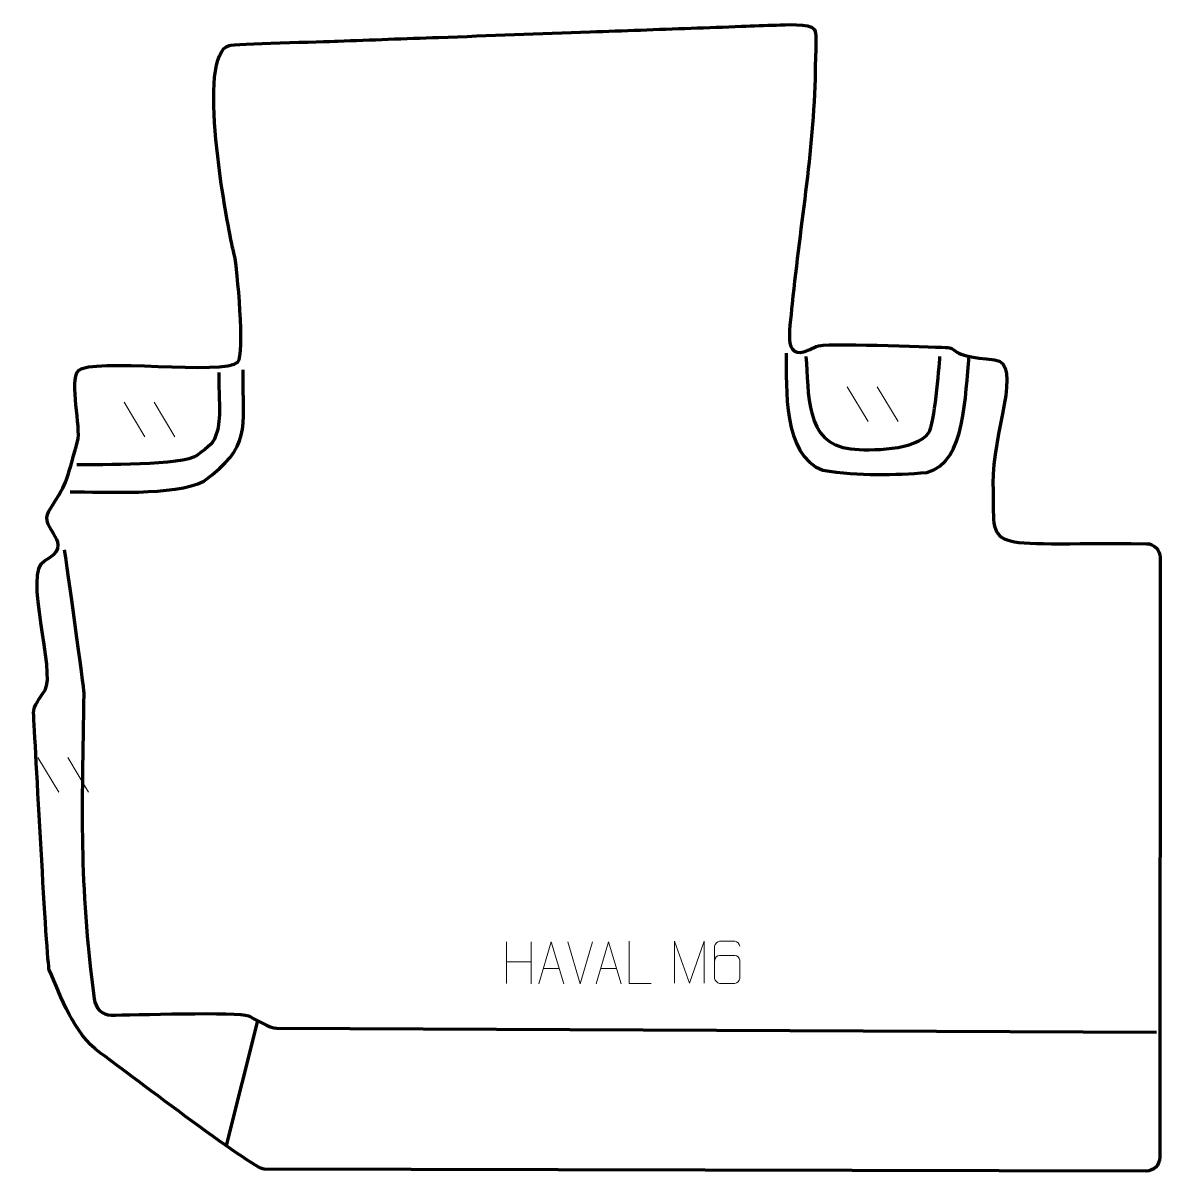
# Model space of a CAD drawing. Header units: millimetres. Extents: x -308 to 365, y -336 to 345.
import ezdxf

# ---------------------------------------------------------------- set-up
doc = ezdxf.new("R2010")
doc.units = ezdxf.units.MM
doc.header["$MEASUREMENT"] = 0
doc.layers.add('layer 1', color=7, linetype='Continuous')
doc.layers.add('layer 2', color=7, linetype='Continuous')

msp = doc.modelspace()

# ---------------------------------------------------------------- linework, layer by layer
at = {"layer": 'layer 1', "color": 230, "lineweight": 200}
msp.add_open_spline([(-183.1515, 206.7527), (-181.354, 199.4046), (-176.9563, 147.8699), (-181.071, 143.4508), (-181.071, 143.4508), (-188.5627, 135.4049), (-268.0483, 146.3754), (-275.5771, 138.3907), (-275.5771, 138.3907), (-281.195, 132.4326), (-273.7777, 104.1654), (-276.1043, 96.3717), (-276.1043, 96.3717), (-283.8397, 70.459), (-279.9909, 76.0108), (-293.0881, 55.1527), (-293.0881, 55.1527), (-299.9149, 44.2806), (-275.4655, 35.8219), (-295.7773, 25.666), (-295.7773, 25.666), (-308.4831, 19.3131), (-288.7314, -40.7325), (-295.4066, -51.0794), (-295.4066, -51.0794), (-298.1686, -55.3606), (-302.4473, -60.5603), (-302.2205, -64.4803), (-302.2205, -64.4803), (-301.323, -79.9938), (-294.3304, -213.598), (-292.9097, -216.8546), (-292.9097, -216.8546), (-285.8575, -233.0203), (-278.8215, -254.3069), (-262.5169, -266.218), (-262.5169, -266.218), (-251.0843, -274.5699), (-171.7102, -335.1293), (-165.5725, -335.1415), (-165.5725, -335.1415), (-165.5725, -335.1415), (357.2145, -336.1787), (357.2145, -336.1787), (357.2145, -336.1787), (361.6634, -336.1876), (365.2278, -332.6321), (365.2304, -328.1833), (365.2304, -328.1833), (365.2304, -328.1833), (365.433, 27.7769), (365.433, 27.7769), (365.433, 27.7769), (365.4355, 32.1575), (361.8911, 35.7385), (357.5107, 35.7811), (357.5107, 35.7811), (257.1115, 36.7567), (267.594, 28.9422), (266.3951, 71.4823), (266.3951, 71.4823), (265.5881, 100.1166), (284.8152, 143.2628), (267.4002, 144.8178), (267.4002, 144.8178), (238.4707, 147.4009), (246.2965, 151.9846), (238.3357, 152.1606), (238.3357, 152.1606), (228.3553, 152.3813), (165.9415, 155.2053), (161.5803, 152.7131), (161.5803, 152.7131), (140.786, 140.8302), (145.8581, 161.3038), (147.4207, 177.9442), (147.4207, 177.9442), (152.1456, 226.2762), (160.8406, 271.451), (161.0941, 320.4705), (161.0941, 320.4705), (161.1163, 324.7642), (162.3474, 338.2046), (160.4165, 340.8975), (160.4165, 340.8975), (157.8041, 344.5408), (142.7482, 343.3759), (138.1568, 343.2867), (138.1568, 343.2867), (131.2235, 343.1519), (124.2921, 342.8112), (117.3622, 342.5502), (117.3622, 342.5502), (107.3914, 342.1858), (97.4207, 341.8214), (87.4499, 341.457), (87.4499, 341.457), (67.5084, 340.7282), (47.5668, 339.9994), (27.6253, 339.2706), (27.6253, 339.2706), (-2.287, 338.1774), (-32.1993, 337.0842), (-62.1116, 335.9911), (-62.1116, 335.9911), (-82.0531, 335.2623), (-101.9947, 334.5335), (-121.9362, 333.8047), (-121.9362, 333.8047), (-129.4463, 333.5303), (-183.7682, 332.0049), (-186.2571, 331.2607), (-186.2571, 331.2607), (-206.1988, 325.2979), (-187.9911, 228.0746), (-184.4011, 212.0915), (-184.4011, 212.0915), (-184, 210.3056), (-183.581, 208.5318), (-183.1515, 206.7527)], degree=3, knots=[0, 0, 0, 0, 0.03225806, 0.03225806, 0.03225806, 0.03225806, 0.06451613, 0.06451613, 0.06451613, 0.06451613, 0.09677419, 0.09677419, 0.09677419, 0.09677419, 0.12903226, 0.12903226, 0.12903226, 0.12903226, 0.16129032, 0.16129032, 0.16129032, 0.16129032, 0.19354839, 0.19354839, 0.19354839, 0.19354839, 0.22580645, 0.22580645, 0.22580645, 0.22580645, 0.25806452, 0.25806452, 0.25806452, 0.25806452, 0.29032258, 0.29032258, 0.29032258, 0.29032258, 0.32258065, 0.32258065, 0.32258065, 0.32258065, 0.35483871, 0.35483871, 0.35483871, 0.35483871, 0.38709677, 0.38709677, 0.38709677, 0.38709677, 0.41935484, 0.41935484, 0.41935484, 0.41935484, 0.4516129, 0.4516129, 0.4516129, 0.4516129, 0.48387097, 0.48387097, 0.48387097, 0.48387097, 0.51612903, 0.51612903, 0.51612903, 0.51612903, 0.5483871, 0.5483871, 0.5483871, 0.5483871, 0.58064516, 0.58064516, 0.58064516, 0.58064516, 0.61290323, 0.61290323, 0.61290323, 0.61290323, 0.64516129, 0.64516129, 0.64516129, 0.64516129, 0.67741935, 0.67741935, 0.67741935, 0.67741935, 0.70967742, 0.70967742, 0.70967742, 0.70967742, 0.74193548, 0.74193548, 0.74193548, 0.74193548, 0.77419355, 0.77419355, 0.77419355, 0.77419355, 0.80645161, 0.80645161, 0.80645161, 0.80645161, 0.83870968, 0.83870968, 0.83870968, 0.83870968, 0.87096774, 0.87096774, 0.87096774, 0.87096774, 0.90322581, 0.90322581, 0.90322581, 0.90322581, 0.93548387, 0.93548387, 0.93548387, 0.93548387, 1, 1, 1, 1], dxfattribs=at)
at = {"layer": 'layer 2', "color": 142, "lineweight": 200}
for points, knots in [([(143.8959, 148.7525), (144.1834, 127.7671), (141.489, 88.8312), (165.4859, 79.3258), (165.4859, 79.3258), (187.7316, 75.9439), (207.8709, 76.3539), (227.2926, 78.0558), (227.2926, 78.0558), (250.8756, 84.024), (249.571, 124.6147), (252.3618, 146.8982)], [0, 0, 0, 0, 0.25, 0.25, 0.25, 0.25, 0.5, 0.5, 0.5, 0.5, 1, 1, 1, 1]), ([(155.5928, 146.8082), (157.4382, 125.4016), (154.3897, 95.0286), (182.2628, 91.9865), (182.2628, 91.9865), (193.244, 90.788), (221.1632, 90.9553), (228.4061, 101.7232), (228.4061, 101.7232), (231.722, 106.6529), (234.4371, 139.4449), (234.9678, 146.8082)], [0, 0, 0, 0, 0.25, 0.25, 0.25, 0.25, 0.5, 0.5, 0.5, 0.5, 1, 1, 1, 1]), ([(-280.439, 66.5082), (-260.3641, 66.7832), (-218.8061, 63.8823), (-201.2757, 72.8582), (-201.2757, 72.8582), (-172.7206, 94.0913), (-178.4504, 102.2355), (-177.9923, 138.8982)], [0, 0, 0, 0, 0.33333333, 0.33333333, 0.33333333, 0.33333333, 1, 1, 1, 1]), ([(-192.3857, 137.2049), (-192.6679, 125.7749), (-190.9284, 111.5359), (-193.2323, 102.9148), (-193.2323, 102.9148), (-195.5362, 94.2937), (-197.8645, 94.0723), (-205.509, 88.0982), (-205.509, 88.0982), (-213.1535, 82.1241), (-263.5425, 82.5948), (-276.629, 82.5948)], [0, 0, 0, 0, 0.25, 0.25, 0.25, 0.25, 0.5, 0.5, 0.5, 0.5, 1, 1, 1, 1]), ([(-283.9781, 32.1625), (-282.7777, 24.131), (-272.3897, -50.8635), (-272.4185, -52.6881), (-272.4185, -52.6881), (-273.5506, -124.3393), (-275.4351, -162.3198), (-266.2996, -234.0787), (-266.2996, -234.0787), (-265.614, -239.464), (-261.6381, -243.8095), (-256.2095, -243.7579), (-256.2095, -243.7579), (-245.4017, -243.655), (-179.8513, -241.5864), (-174.8928, -244.1292), (-174.8928, -244.1292), (-171.0263, -246.112), (-162.1794, -251.4639), (-158.1853, -251.4816), (-158.1853, -251.4816), (-158.1853, -251.4816), (363.2988, -253.7993), (363.2988, -253.7993)], [0, 0, 0, 0, 0.14285714, 0.14285714, 0.14285714, 0.14285714, 0.28571429, 0.28571429, 0.28571429, 0.28571429, 0.42857143, 0.42857143, 0.42857143, 0.42857143, 0.57142857, 0.57142857, 0.57142857, 0.57142857, 0.71428571, 0.71428571, 0.71428571, 0.71428571, 1, 1, 1, 1])]:
    msp.add_open_spline(points, degree=3, knots=knots, dxfattribs=at)
at = {"layer": 'layer 2', "color": 250, "lineweight": 9}
for points in [[(180.0667, 128.7359), (180.0667, 128.7359), (192.431, 108.1916), (192.431, 108.1916)], [(197.7966, 128.7359), (197.7966, 128.7359), (210.1609, 108.1916), (210.1609, 108.1916)], [(-248.5298, 119.683), (-248.5298, 119.683), (-236.1655, 99.1387), (-236.1655, 99.1387)], [(-230.7999, 119.683), (-230.7999, 119.683), (-218.4356, 99.1387), (-218.4356, 99.1387)], [(-299.6735, -91.0529), (-299.6735, -91.0529), (-287.3092, -111.5972), (-287.3092, -111.5972)], [(-281.9436, -91.0529), (-281.9436, -91.0529), (-269.5793, -111.5972), (-269.5793, -111.5972)], [(-21.8459, -200.2353), (-21.8459, -200.2353), (-21.8459, -225.0128), (-21.8459, -225.0128)], [(-7.2026, -200.2353), (-7.2026, -200.2353), (-7.2026, -225.1888), (-7.2026, -225.1888)], [(21.7779, -225.1889), (21.7779, -225.1889), (14.4561, -200.2353), (14.4561, -200.2353)], [(29.0998, -200.2353), (29.0998, -200.2353), (21.778, -225.1889), (21.778, -225.1889)], [(-21.8459, -212.1176), (-21.8459, -212.1176), (-7.2026, -212.1172), (-7.2026, -212.1172)], [(-0.0898, -216.0194), (-0.0898, -216.0194), (9.4059, -216.0194), (9.4059, -216.0194)], [(33.9102, -216.0194), (33.9102, -216.0194), (43.4059, -216.0194), (43.4059, -216.0194)]]:
    msp.add_open_spline(points, degree=3, dxfattribs=at)
for points, knots in [([(-2.8124, -225.2688), (-2.8124, -225.2688), (4.5586, -200.3153), (4.5586, -200.3153), (4.5586, -200.3153), (4.5586, -200.3153), (12.1285, -225.2688), (12.1285, -225.2688)], [0, 0, 0, 0, 0.33333333, 0.33333333, 0.33333333, 0.33333333, 1, 1, 1, 1]), ([(31.1876, -225.2688), (31.1876, -225.2688), (38.5586, -200.3153), (38.5586, -200.3153), (38.5586, -200.3153), (38.5586, -200.3153), (46.1285, -225.2688), (46.1285, -225.2688)], [0, 0, 0, 0, 0.33333333, 0.33333333, 0.33333333, 0.33333333, 1, 1, 1, 1]), ([(63.815, -224.9413), (63.815, -224.9413), (50.8659, -224.9413), (50.8659, -224.9413), (50.8659, -224.9413), (50.8659, -224.9413), (50.8659, -199.9877), (50.8659, -199.9877)], [0, 0, 0, 0, 0.33333333, 0.33333333, 0.33333333, 0.33333333, 1, 1, 1, 1]), ([(77.5756, -224.8618), (77.5756, -224.8618), (77.5756, -199.9039), (77.5756, -199.9039), (77.5756, -199.9039), (77.5756, -199.9039), (86.5007, -224.8618), (86.5007, -224.8618), (86.5007, -224.8618), (86.5007, -224.8618), (95.2606, -199.9044), (95.2606, -199.9044), (95.2606, -199.9044), (95.2606, -199.9044), (95.2606, -224.8618), (95.2606, -224.8618)], [0, 0, 0, 0, 0.2, 0.2, 0.2, 0.2, 0.4, 0.4, 0.4, 0.4, 0.6, 0.6, 0.6, 0.6, 1, 1, 1, 1]), ([(116.3289, -202.9121), (116.3048, -201.5726), (114.9486, -199.9194), (113.3767, -199.9537), (113.3767, -199.9537), (110.3919, -199.954), (107.4067, -199.954), (104.4213, -199.9537), (104.4213, -199.9537), (103.2022, -199.9388), (101.474, -201.3764), (101.469, -202.9121), (101.469, -202.9121), (101.4693, -209.2726), (101.4693, -215.6334), (101.469, -221.9941), (101.469, -221.9941), (101.4737, -223.157), (103.2022, -224.9281), (104.4213, -224.9525), (104.4213, -224.9525), (107.4067, -224.9522), (110.3919, -224.9522), (113.3767, -224.9525), (113.3767, -224.9525), (114.6548, -224.9087), (116.3245, -223.2942), (116.3289, -221.9941), (116.3289, -221.9941), (116.3289, -218.4108), (116.3289, -214.8277), (116.3289, -211.245), (116.3289, -211.245), (116.2904, -209.7668), (114.7077, -208.3339), (113.3767, -208.3359), (113.3767, -208.3359), (110.3919, -208.3356), (107.4067, -208.3356), (104.4213, -208.3359), (104.4213, -208.3359), (103.0918, -208.3309), (101.4488, -209.8382), (101.4905, -211.2667)], [0, 0, 0, 0, 0.08333333, 0.08333333, 0.08333333, 0.08333333, 0.16666667, 0.16666667, 0.16666667, 0.16666667, 0.25, 0.25, 0.25, 0.25, 0.33333333, 0.33333333, 0.33333333, 0.33333333, 0.41666667, 0.41666667, 0.41666667, 0.41666667, 0.5, 0.5, 0.5, 0.5, 0.58333333, 0.58333333, 0.58333333, 0.58333333, 0.66666667, 0.66666667, 0.66666667, 0.66666667, 0.75, 0.75, 0.75, 0.75, 0.83333333, 0.83333333, 0.83333333, 0.83333333, 1, 1, 1, 1])]:
    msp.add_open_spline(points, degree=3, knots=knots, dxfattribs=at)
at = {"layer": 'layer 2', "color": 142, "lineweight": 200}
msp.add_open_spline([(-169.3874, -247.0958), (-169.3874, -247.0958), (-188.1381, -321.0691), (-188.1381, -321.0691)], degree=3, dxfattribs=at)

doc.saveas('drawing.dxf')
